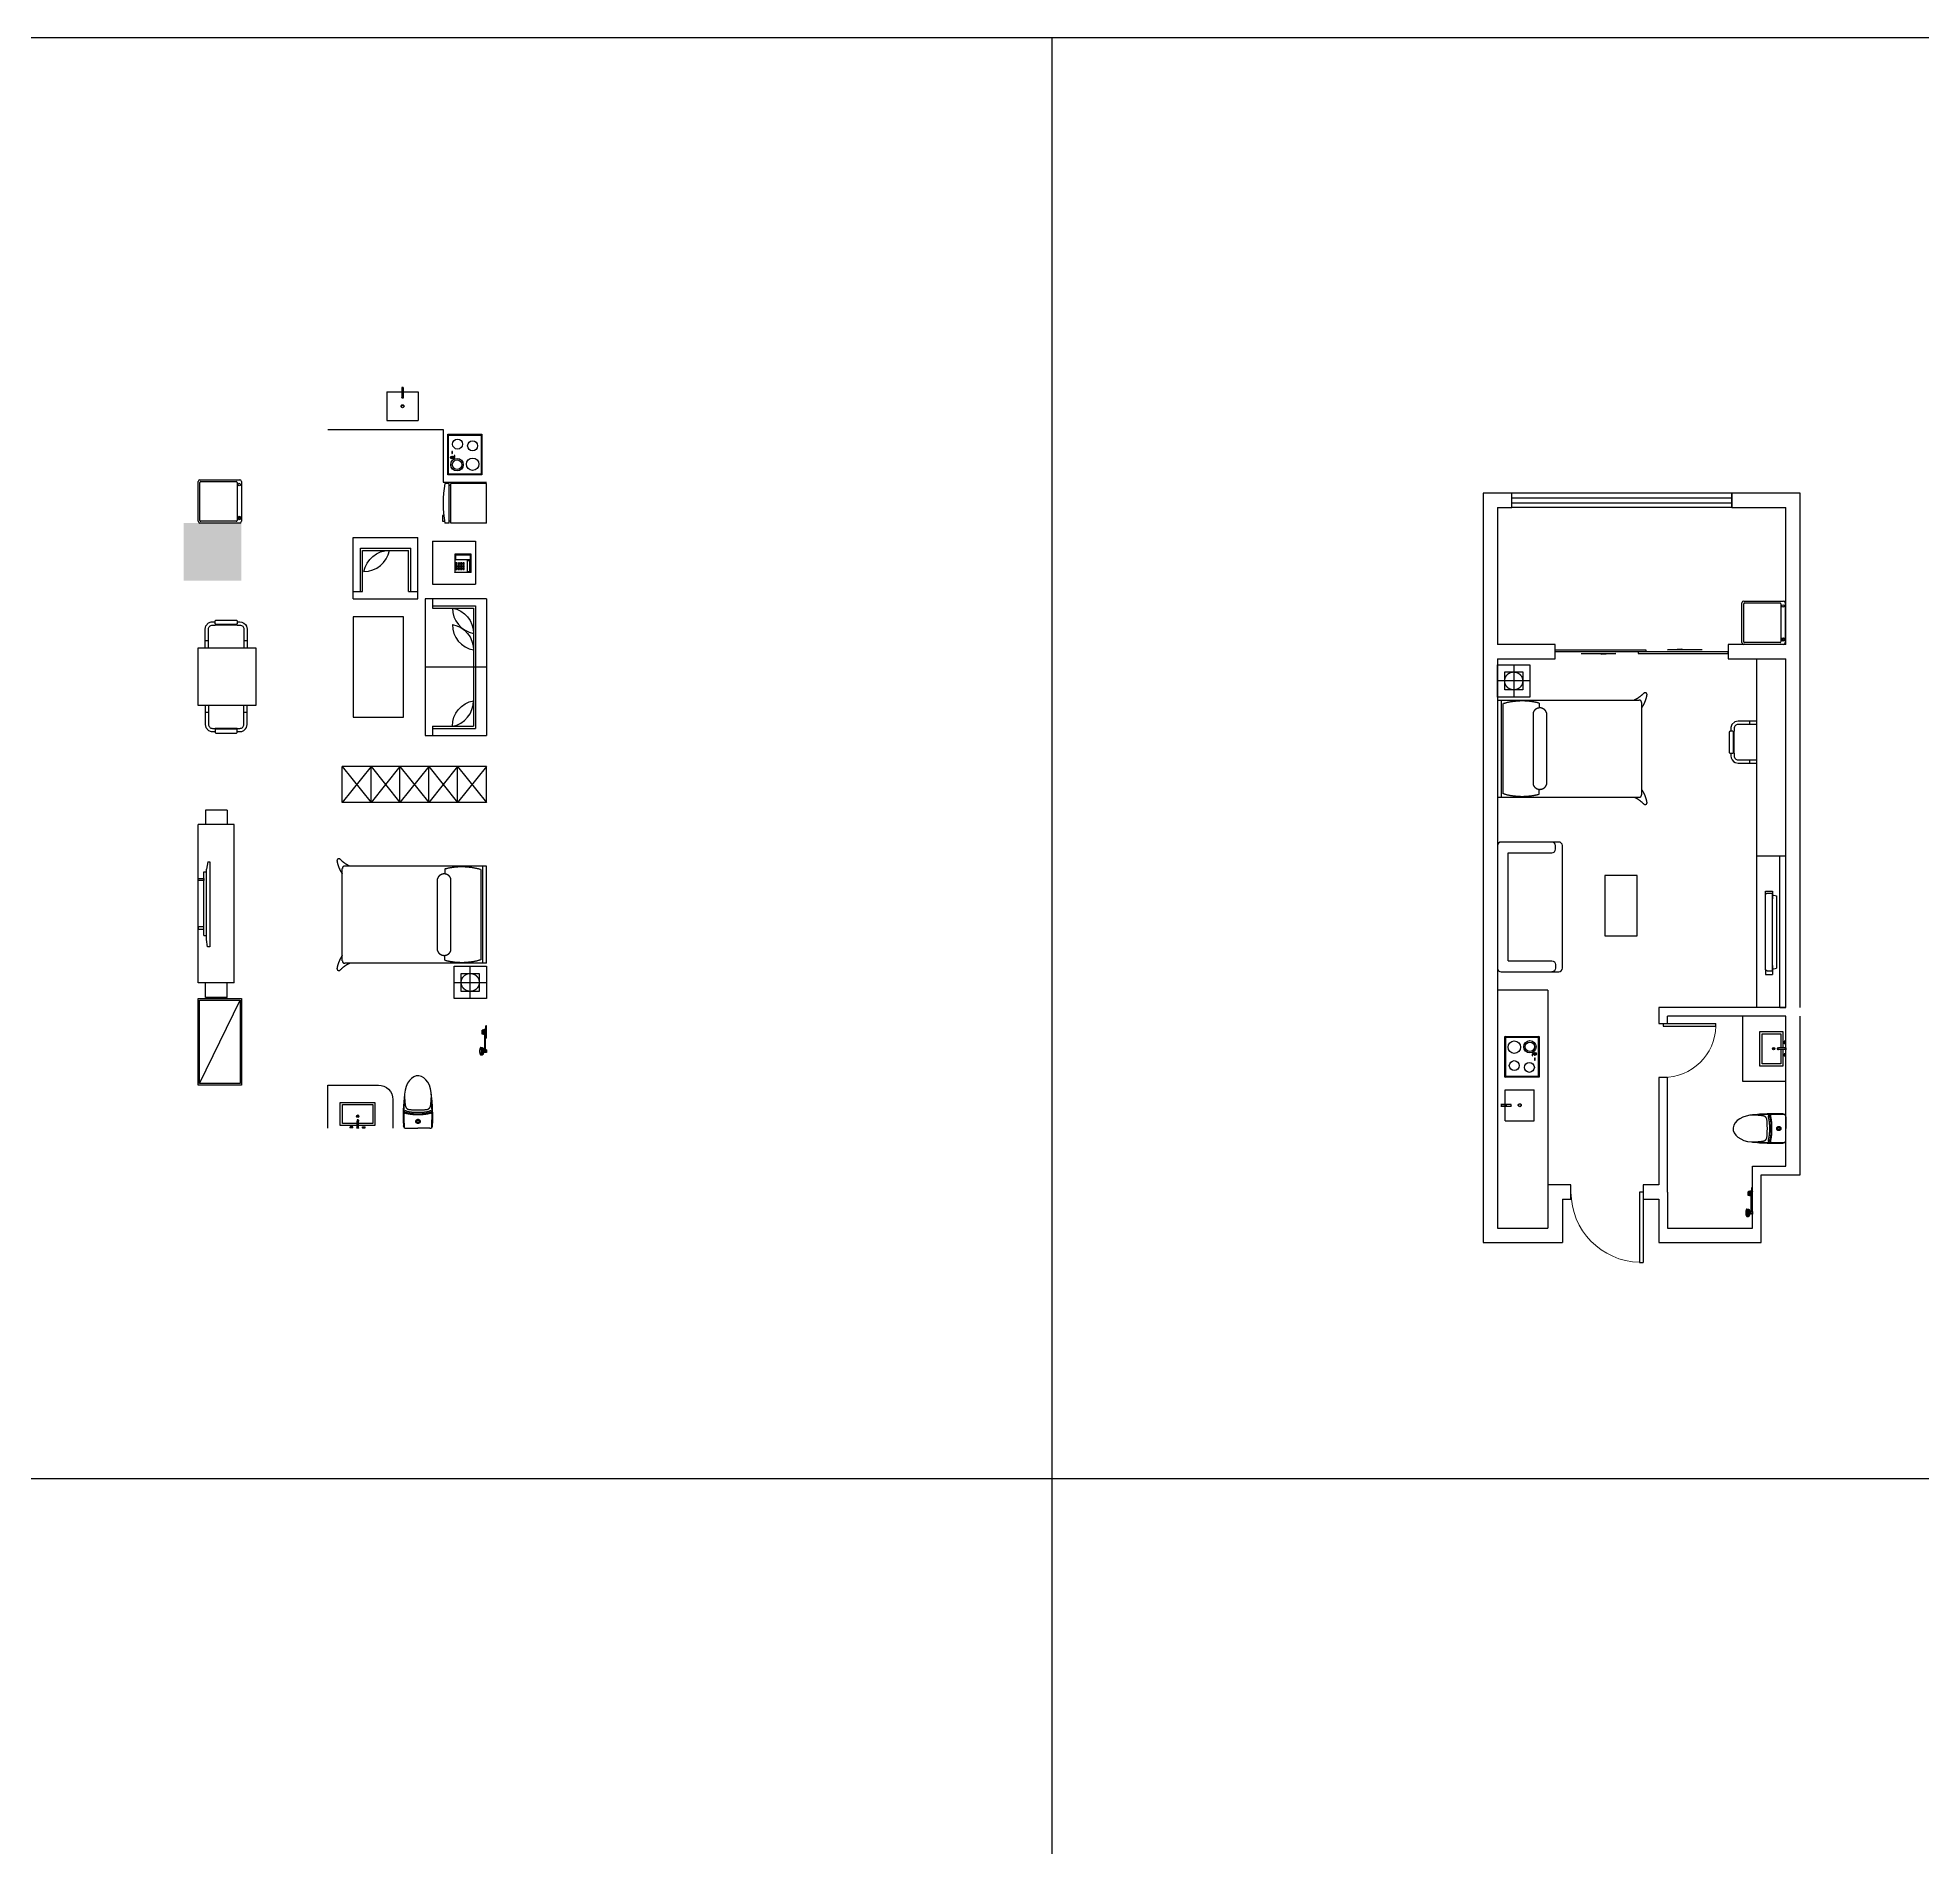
# Model space of a CAD drawing. Extents: x 64524 to 106254978, y -22354 to 20449254.
# Drawn here: x 106100903 to 106127057, y 19862100 to 19887214 of the extents above; entities that cross this region are included whole.
import ezdxf

# ---------------------------------------------------------------- set-up
doc = ezdxf.new("R2010")
doc.units = 0
doc.header["$LTSCALE"] = 1000
doc.header["$MEASUREMENT"] = 0
doc.linetypes.add('DASH', pattern=[0.35, 0.25, -0.1])
doc.layers.get('0').update_dxf_attribs({"color": 255, "linetype": 'CONTINUOUS'})
for name, color, linetype in [('B不可动建筑图层', 6, 'CONTINUOUS'), ('DOOR_FIRE_TEXT', 7, 'CONTINUOUS'), ('J家具', 4, 'CONTINUOUS'), ('K可动模块', 4, 'CONTINUOUS'), ('WALL', 4, 'CONTINUOUS'), ('家具', 134, 'DASH')]:
    doc.layers.add(name, color=color, linetype=linetype)
doc.styles.add('ROMANS', font='romans.shx', dxfattribs={"width": 0.5})

# ---------------------------------------------------------------- blocks, each defined once
blk = doc.blocks.new('$plan$00000401')
for p, q in [((-276, 0), (276, 0)), ((-300, -576), (-300, -24)), ((-276, -528), (-276, -36)), ((-264, -24), (264, -24)), ((276, -36), (276, -528)), ((300, -24), (300, -576)), ((276, -600), (-276, -600)), ((264, -540), (-264, -540))]:
    blk.add_line(p, q)
at = {"lineweight": 13}
blk.add_line((-218, -582), (-242, -558), dxfattribs=at)
for centre, radius in [((-230, -570), 23.2), ((234, -568), 17.2)]:
    blk.add_circle(centre, radius)
blk.add_circle((-230, -570), 17.2, dxfattribs=at)
for centre, radius, start, end in [((-276, -24), 24, 90, 180), ((276, -24), 24, 0, 90), ((-264, -36), 12, 90, 180), ((264, -36), 12, 0, 90), ((-276, -576), 24, 180, 270), ((-264, -528), 12, 180, 270), ((264, -528), 12, 270, 0), ((276, -576), 24, 270, 0)]:
    blk.add_arc(centre, radius, start, end)
blk = doc.blocks.new('xiyiji2')
blk.add_blockref('$plan$00000401', (300, 0))
blk = doc.blocks.new('bingxiang1')
for p, q in [((550, 0), (0, 0)), ((0, 0), (0, -495)), ((550, 0), (550, -495)), ((550, -495), (0, -495)), ((550, -516), (0, -516)), ((0, -516), (0, -577)), ((27, -495), (27, -516)), ((523, -495), (523, -516)), ((550, -516), (550, -577)), ((446, -591), (446, -612)), ((446, -612), (523, -612)), ((523, -612), (523, -581))]:
    blk.add_line(p, q)
blk.add_arc((275, 1056), 1656, 260.4416, 279.5584)
blk = doc.blocks.new('$TCHSYS$WIN2D')
for p, q in [((-0.5, 0.5), (0.5, 0.5)), ((-0.5, 0.5), (-0.5, -0.5)), ((0.5, 0.5), (0.5, -0.5)), ((0.5, 0.1667), (-0.5, 0.1667)), ((0.5, -0.1667), (-0.5, -0.1667)), ((-0.5, -0.5), (0.5, -0.5))]:
    blk.add_line(p, q)
blk = doc.blocks.new('$DorLib2D$00000001')
for p, q in [((0.45, 0.975), (0.5, 0.975)), ((0.45, 0), (0.45, 0.975)), ((0.5, 0), (0.5, 0.975)), ((0.5, 0), (0.45, 0))]:
    blk.add_line(p, q)
at = {"lineweight": 13}
blk.add_arc((0.475, 0), 0.975, 91.4693, 180, dxfattribs=at)
blk = doc.blocks.new('$DorLib2D$00000131')
at = {"color": 0, "linetype": 'Continuous'}
for p, q in [((-0.5, 0.125), (-0.5, 0)), ((0.019, 0.125), (-0.5, 0.125)), ((0.019, 0), (0.019, 0.125)), ((0.15, 0.125), (0.232, 0.197)), ((0.35, 0.125), (0.15, 0.125)), ((0.232, 0.197), (0.232, 0.125)), ((-0.5, 0), (0.019, 0)), ((-0.024, 0), (0.5, 0)), ((-0.024, -0.125), (-0.024, 0)), ((0.5, 0), (0.5, -0.125)), ((-0.35, -0.125), (-0.15, -0.125)), ((-0.232, -0.197), (-0.232, -0.125)), ((-0.15, -0.125), (-0.232, -0.197)), ((0.5, -0.125), (-0.024, -0.125))]:
    blk.add_line(p, q, dxfattribs=at)

msp = doc.modelspace()

# ---------------------------------------------------------------- linework, layer by layer
at = {"linetype": 'Continuous'}
for p, q in [((106254978, 19887214), (106054978, 19887214)), ((106114978, 19887214), (106114978, 19827214)), ((106254978, 19867214), (106054978, 19867214))]:
    msp.add_line(p, q, dxfattribs=at)
for q in [(106121162, 19873993), (106121862, 19871293)]:
    msp.add_line((106121862, 19873993), q)
at = {"layer": 'B不可动建筑图层', "color": 6}
for p, q in [((106120962, 19880893), (106120962, 19878693)), ((106121362, 19880893), (106120962, 19880893)), ((106125362, 19880893), (106124412, 19880893)), ((106125362, 19878593), (106125362, 19880893)), ((106121162, 19880693), (106121162, 19878793)), ((106121162, 19880693), (106121362, 19880693)), ((106124412, 19880693), (106125162, 19880693)), ((106125162, 19878793), (106125162, 19880693)), ((106121962, 19878793), (106121162, 19878793)), ((106121962, 19878593), (106121962, 19878793)), ((106125162, 19878793), (106124362, 19878793)), ((106124362, 19878793), (106124362, 19878593)), ((106120962, 19878693), (106120962, 19870493)), ((106121162, 19878593), (106121162, 19870693)), ((106121162, 19878593), (106121962, 19878593)), ((106124362, 19878593), (106125162, 19878593)), ((106125162, 19873753), (106125162, 19878593)), ((106125362, 19873753), (106125362, 19878593)), ((106125162, 19873753), (106123402, 19873753)), ((106123402, 19873753), (106123402, 19873533)), ((106123402, 19873533), (106123522, 19873533)), ((106125162, 19873633), (106123522, 19873633)), ((106123522, 19873533), (106123522, 19873633)), ((106125162, 19871553), (106125162, 19873633)), ((106125362, 19871433), (106125362, 19873633)), ((106123522, 19872783), (106123402, 19872783)), ((106123402, 19872783), (106123402, 19871293)), ((106123522, 19871193), (106123522, 19872783)), ((106124702, 19871553), (106125162, 19871553)), ((106124702, 19870693), (106124702, 19871553)), ((106124822, 19871433), (106125362, 19871433)), ((106124822, 19870493), (106124822, 19871433)), ((106122182, 19871293), (106121862, 19871293)), ((106121862, 19871293), (106121862, 19870693)), ((106122182, 19871093), (106122182, 19871293)), ((106123402, 19871293), (106123182, 19871293)), ((106123182, 19871293), (106123182, 19871093)), ((106123522, 19871193), (106123522, 19870693)), ((106122062, 19871093), (106122182, 19871093)), ((106122062, 19871093), (106122062, 19870493)), ((106123182, 19871093), (106123402, 19871093)), ((106123402, 19871093), (106123402, 19870493)), ((106121162, 19870693), (106121862, 19870693)), ((106123522, 19870693), (106124702, 19870693)), ((106120962, 19870493), (106122062, 19870493)), ((106123402, 19870493), (106124822, 19870493))]:
    msp.add_line(p, q, dxfattribs=at)
msp.add_solid([(106102931, 19879678), (106103731, 19879678), (106102931, 19880478), (106103731, 19880478)], dxfattribs=at)
at = {"layer": 'DOOR_FIRE_TEXT', "color": 4, "linetype": 'ByBlock', "extrusion": (7.05687e-19, -1.36181e-08, 1)}
for p, q in [((106103229, 19879007, 0), (106103238, 19879053, 0)), ((106103238, 19879053, 0), (106103275, 19879094, 0)), ((106103275, 19879094, 0), (106103313, 19879108, 0)), ((106103313, 19879108, 0), (106103367, 19879108, 0)), ((106103367, 19879119, 0), (106103370, 19879126, 0)), ((106103367, 19879108, 0), (106103367, 19879119, 0)), ((106103370, 19879126, 0), (106103377, 19879129, 0)), ((106103377, 19879129, 0), (106103660, 19879129, 0)), ((106103660, 19879129, 0), (106103667, 19879126, 0)), ((106103667, 19879126, 0), (106103670, 19879119, 0)), ((106103670, 19879119, 0), (106103670, 19879107, 0)), ((106103670, 19879107, 0), (106103709, 19879107, 0)), ((106103709, 19879107, 0), (106103735, 19879104, 0)), ((106103735, 19879104, 0), (106103765, 19879090, 0)), ((106103765, 19879090, 0), (106103785, 19879072, 0)), ((106103785, 19879072, 0), (106103799, 19879049, 0)), ((106103799, 19879049, 0), (106103809, 19879007, 0)), ((106103229, 19878745), (106103229, 19879007, 0)), ((106103809, 19879007, 0), (106103809, 19878745))]:
    msp.add_line(p, q, dxfattribs=at)
at = {"layer": 'DOOR_FIRE_TEXT', "color": 4, "linetype": 'ByBlock', "extrusion": (7.05687e-19, 1.36181e-08, 1)}
for p, q in [((106103229, 19877946), (106103229, 19877684, 0)), ((106103809, 19877684, 0), (106103809, 19877946)), ((106103229, 19877684, 0), (106103238, 19877639, 0)), ((106103238, 19877639, 0), (106103275, 19877598, 0)), ((106103275, 19877598, 0), (106103313, 19877584, 0)), ((106103313, 19877584, 0), (106103367, 19877584, 0)), ((106103367, 19877584, 0), (106103367, 19877573, 0)), ((106103367, 19877573, 0), (106103370, 19877565, 0)), ((106103370, 19877565, 0), (106103377, 19877563, 0)), ((106103377, 19877563, 0), (106103660, 19877563, 0)), ((106103660, 19877563, 0), (106103667, 19877565, 0)), ((106103667, 19877565, 0), (106103670, 19877573, 0)), ((106103670, 19877573, 0), (106103670, 19877584, 0)), ((106103670, 19877584, 0), (106103709, 19877584, 0)), ((106103709, 19877584, 0), (106103735, 19877587, 0)), ((106103735, 19877587, 0), (106103765, 19877601, 0)), ((106103765, 19877601, 0), (106103785, 19877620, 0)), ((106103785, 19877620, 0), (106103799, 19877642, 0)), ((106103799, 19877642, 0), (106103809, 19877684, 0))]:
    msp.add_line(p, q, dxfattribs=at)
at = {"layer": 'DOOR_FIRE_TEXT', "color": 4, "linetype": 'ByBlock', "extrusion": (1.36181e-08, -7.05689e-19, 1)}
for p, q in [((106124455, 19877717, 0), (106124414, 19877680, 0)), ((106124501, 19877727, 0), (106124455, 19877717, 0)), ((106124762, 19877727), (106124501, 19877727, 0)), ((106124382, 19877585, 0), (106124379, 19877578, 0)), ((106124379, 19877578, 0), (106124379, 19877295, 0)), ((106124389, 19877588, 0), (106124382, 19877585, 0)), ((106124400, 19877588, 0), (106124389, 19877588, 0)), ((106124414, 19877680, 0), (106124400, 19877642, 0)), ((106124400, 19877642, 0), (106124400, 19877588, 0)), ((106124379, 19877295, 0), (106124382, 19877288, 0)), ((106124382, 19877288, 0), (106124389, 19877285, 0)), ((106124389, 19877285, 0), (106124401, 19877285, 0)), ((106124401, 19877285, 0), (106124401, 19877247, 0)), ((106124401, 19877247, 0), (106124404, 19877221, 0)), ((106124404, 19877221, 0), (106124417, 19877190, 0)), ((106124417, 19877190, 0), (106124436, 19877170, 0)), ((106124436, 19877170, 0), (106124459, 19877156, 0)), ((106124459, 19877156, 0), (106124501, 19877147, 0)), ((106124501, 19877147, 0), (106124762, 19877147))]:
    msp.add_line(p, q, dxfattribs=at)
at = {"layer": 'J家具'}
for p, q in [((106106595, 19881710, -1), (106106606, 19881699, 3)), ((106107068, 19881710), (106107057, 19881699, 3)), ((106106658, 19881459, 1), (106106650, 19881459, 1)), ((106106658, 19881388, 1), (106106650, 19881388, 1)), ((106106693, 19881402, 1), (106106685, 19881402, 1)), ((106106595, 19881145, -1), (106106606, 19881156, 3)), ((106107057, 19881156, 3), (106107068, 19881145)), ((106106531, 19881045), (106107131, 19881045)), ((106105281, 19880278), (106106181, 19880278)), ((106105281, 19879428), (106105281, 19880278)), ((106105381, 19880128), (106106081, 19880128)), ((106105381, 19879528), (106105381, 19880128)), ((106105411, 19880098), (106106051, 19880098)), ((106105411, 19879528), (106105411, 19880098)), ((106106051, 19879528), (106106051, 19880098)), ((106106081, 19879528), (106106081, 19880128)), ((106106181, 19879428), (106106181, 19880278)), ((106106181, 19879428), (106106181, 19880278)), ((106106381, 19880228), (106106981, 19880228)), ((106106381, 19880228), (106106381, 19879628)), ((106106981, 19880228), (106106981, 19879628)), ((106106694, 19880047), (106106691, 19880044)), ((106106691, 19880044), (106106691, 19879795)), ((106106914, 19880047), (106106694, 19880047)), ((106106703, 19880034), (106106703, 19879973)), ((106106909, 19880034), (106106703, 19880034)), ((106106703, 19879973), (106106909, 19879973)), ((106106707, 19879924), (106106707, 19879901)), ((106106724, 19879924), (106106707, 19879924)), ((106106707, 19879901), (106106724, 19879901)), ((106106724, 19879889), (106106707, 19879889)), ((106106707, 19879889), (106106707, 19879866)), ((106106707, 19879866), (106106724, 19879866)), ((106106707, 19879855), (106106707, 19879832)), ((106106724, 19879855), (106106707, 19879855)), ((106106707, 19879832), (106106724, 19879832)), ((106106724, 19879901), (106106724, 19879924)), ((106106724, 19879866), (106106724, 19879889)), ((106106724, 19879832), (106106724, 19879855)), ((106106738, 19879889), (106106738, 19879866)), ((106106755, 19879889), (106106738, 19879889)), ((106106738, 19879866), (106106755, 19879866)), ((106106738, 19879855), (106106738, 19879832)), ((106106755, 19879855), (106106738, 19879855)), ((106106738, 19879832), (106106755, 19879832)), ((106106741, 19879924), (106106741, 19879901)), ((106106758, 19879924), (106106741, 19879924)), ((106106741, 19879901), (106106758, 19879901)), ((106106755, 19879866), (106106755, 19879889)), ((106106755, 19879832), (106106755, 19879855)), ((106106758, 19879901), (106106758, 19879924)), ((106106773, 19879924), (106106773, 19879901)), ((106106790, 19879924), (106106773, 19879924)), ((106106773, 19879901), (106106790, 19879901)), ((106106773, 19879889), (106106773, 19879866)), ((106106790, 19879889), (106106773, 19879889)), ((106106773, 19879866), (106106790, 19879866)), ((106106773, 19879855), (106106773, 19879832)), ((106106790, 19879855), (106106773, 19879855)), ((106106773, 19879832), (106106790, 19879832)), ((106106790, 19879901), (106106790, 19879924)), ((106106790, 19879866), (106106790, 19879889)), ((106106790, 19879832), (106106790, 19879855)), ((106106804, 19879924), (106106804, 19879901)), ((106106821, 19879924), (106106804, 19879924)), ((106106804, 19879901), (106106821, 19879901)), ((106106821, 19879889), (106106804, 19879889)), ((106106804, 19879889), (106106804, 19879866)), ((106106804, 19879866), (106106821, 19879866)), ((106106804, 19879855), (106106804, 19879832)), ((106106821, 19879855), (106106804, 19879855)), ((106106804, 19879832), (106106821, 19879832)), ((106106821, 19879901), (106106821, 19879924)), ((106106821, 19879866), (106106821, 19879889)), ((106106821, 19879832), (106106821, 19879855)), ((106106866, 19879801), (106106866, 19879959)), ((106106866, 19879959), (106106897, 19879959)), ((106106897, 19879801), (106106866, 19879801)), ((106106897, 19879959), (106106897, 19879801)), ((106106909, 19879973), (106106909, 19880034)), ((106106917, 19880044), (106106914, 19880047)), ((106106917, 19879795), (106106917, 19880044)), ((106106381, 19879628), (106106981, 19879628)), ((106106694, 19879792), (106106691, 19879795)), ((106106914, 19879792), (106106694, 19879792)), ((106106917, 19879795), (106106914, 19879792)), ((106105281, 19879528), (106105411, 19879528)), ((106105281, 19879428), (106106181, 19879428)), ((106106051, 19879528), (106106181, 19879528)), ((106107131, 19879428), (106106281, 19879428)), ((106106281, 19879428), (106106281, 19877528)), ((106106381, 19879428), (106106381, 19879298)), ((106106381, 19879328), (106106981, 19879328)), ((106106381, 19879298), (106106951, 19879298)), ((106106951, 19879298), (106106951, 19877658)), ((106106981, 19879328), (106106981, 19877628)), ((106107131, 19879428), (106107131, 19877528)), ((106105281, 19879175), (106105281, 19877782)), ((106105978, 19879175), (106105281, 19879175)), ((106105978, 19877782), (106105978, 19879175)), ((106107131, 19878478), (106106281, 19878478)), ((106105281, 19877782), (106105978, 19877782)), ((106106281, 19877528), (106107131, 19877528)), ((106106381, 19877658), (106106951, 19877658)), ((106106381, 19877658), (106106381, 19877528)), ((106106381, 19877628), (106106981, 19877628)), ((106105131, 19876600), (106105131, 19877100)), ((106107131, 19877100), (106105131, 19877100)), ((106105531, 19876600), (106105531, 19877100)), ((106105931, 19876600), (106105931, 19877100)), ((106106331, 19876600), (106106331, 19877100)), ((106106731, 19876600), (106106731, 19877100)), ((106107131, 19876600), (106107131, 19877100)), ((106103231, 19876495), (106103231, 19876295)), ((106103531, 19876495), (106103231, 19876495)), ((106103531, 19876495), (106103531, 19876295)), ((106107131, 19876600), (106105131, 19876600)), ((106103131, 19874095), (106103131, 19876295)), ((106103631, 19876295), (106103131, 19876295)), ((106103631, 19874095), (106103631, 19876295)), ((106103209, 19874752), (106103209, 19875639)), ((106103209, 19875639), (106103244, 19875639)), ((106103263, 19875775), (106103244, 19875673)), ((106103244, 19874698), (106103244, 19875673)), ((106103263, 19875775), (106103294, 19875775)), ((106103294, 19875775), (106103294, 19874595)), ((106103209, 19874752), (106103244, 19874752)), ((106103262, 19874596), (106103244, 19874698)), ((106103294, 19874595), (106103262, 19874596)), ((106103631, 19874095), (106103131, 19874095)), ((106103231, 19873895), (106103231, 19874095)), ((106103531, 19874095), (106103231, 19874095)), ((106103531, 19873895), (106103531, 19874095)), ((106103151, 19872698), (106103711, 19873858)), ((106103531, 19873895), (106103231, 19873895)), ((106121862, 19873993), (106121162, 19873993)), ((106121862, 19873993), (106121862, 19871293)), ((106121277, 19873342, 3), (106121266, 19873353)), ((106121739, 19873353, -1), (106121728, 19873342, 3)), ((106121641, 19873096, 1), (106121650, 19873096, 1)), ((106121676, 19873110, 1), (106121684, 19873110, 1)), ((106121676, 19873039, 1), (106121684, 19873039, 1)), ((106121266, 19872788), (106121277, 19872799, 3)), ((106121739, 19872788, -1), (106121728, 19872799, 3)), ((106125162, 19872239, 0), (106125162, 19872075, 0)), ((106106017, 19872078), (106106181, 19872078)), ((106106344, 19872078), (106106181, 19872078)), ((106125162, 19871912, 0), (106125162, 19872075, 0))]:
    msp.add_line(p, q, dxfattribs=at)
at = {"layer": 'J家具', "linetype": 'DASH', "ltscale": 150}
for p, q in [((106121162, 19878062), (106121162, 19878512)), ((106121162, 19878512), (106121612, 19878512)), ((106121612, 19878512), (106121612, 19878062)), ((106124762, 19875853), (106124762, 19878593)), ((106121612, 19878062), (106121162, 19878062)), ((106121162, 19878022), (106121846, 19878022)), ((106121162, 19878022), (106121162, 19876672)), ((106121212, 19878022), (106121212, 19876672)), ((106121846, 19878022), (106123059, 19878022)), ((106123059, 19878022), (106123127, 19878022)), ((106123162, 19877987), (106123162, 19877912)), ((106123162, 19877912), (106123162, 19876783)), ((106121162, 19876672), (106122067, 19876672)), ((106122062, 19876672), (106123059, 19876672)), ((106123059, 19876672), (106123127, 19876672)), ((106123162, 19876783), (106123162, 19876707)), ((106105131, 19875608), (106105131, 19875683)), ((106105234, 19875718), (106105166, 19875718)), ((106106231, 19875718), (106105234, 19875718)), ((106107131, 19875718), (106106226, 19875718)), ((106107081, 19874368), (106107081, 19875718)), ((106107131, 19874368), (106107131, 19875718)), ((106124762, 19873753), (106124762, 19875853)), ((106125162, 19875853), (106124762, 19875853)), ((106125079, 19873753), (106125079, 19875853)), ((106125162, 19873753), (106125162, 19875853)), ((106105131, 19874479), (106105131, 19875608)), ((106124881, 19875279), (106124881, 19875371)), ((106124881, 19875371), (106124978, 19875371)), ((106124978, 19875371), (106124978, 19875265)), ((106124881, 19874286), (106124881, 19875317)), ((106124911, 19875343), (106124975, 19875343)), ((106124975, 19875343), (106124975, 19874261)), ((106124975, 19875319), (106125036, 19875303)), ((106125036, 19875303), (106125036, 19874300)), ((106105131, 19874403), (106105131, 19874479)), ((106105234, 19874368), (106105166, 19874368)), ((106106448, 19874368), (106105234, 19874368)), ((106107131, 19874368), (106106448, 19874368)), ((106106681, 19874328), (106107131, 19874328)), ((106106681, 19873878), (106106681, 19874328)), ((106107131, 19874328), (106107131, 19873878)), ((106124978, 19874339), (106124978, 19874212)), ((106124881, 19874286), (106124881, 19874212)), ((106124881, 19874212), (106124978, 19874212)), ((106124975, 19874261), (106124911, 19874261)), ((106124975, 19874285), (106125036, 19874300)), ((106107131, 19873878), (106106681, 19873878))]:
    msp.add_line(p, q, dxfattribs=at)
at = {"layer": 'J家具', "color": 251, "linetype": 'DASH', "ltscale": 150}
for p, q in [((106121387, 19878512), (106121387, 19878062)), ((106121612, 19878287), (106121162, 19878287)), ((106121262, 19878162), (106121262, 19878412)), ((106121262, 19878412), (106121512, 19878412)), ((106121512, 19878412), (106121512, 19878162)), ((106121243, 19876722), (106121243, 19877972)), ((106121512, 19878162), (106121262, 19878162)), ((106121741, 19877979), (106121741, 19877912)), ((106121656, 19877844), (106121656, 19876850)), ((106121844, 19877844), (106121844, 19876850)), ((106121844, 19876941), (106121844, 19876850)), ((106121741, 19876715), (106121741, 19876783)), ((106106552, 19875675), (106106552, 19875608)), ((106107051, 19875668), (106107051, 19874418)), ((106106450, 19875449), (106106450, 19875540)), ((106106450, 19874547), (106106450, 19875540)), ((106106638, 19874547), (106106638, 19875540)), ((106106552, 19874411), (106106552, 19874479)), ((106106906, 19873878), (106106906, 19874328)), ((106106681, 19874103), (106107131, 19874103)), ((106106781, 19874228), (106107031, 19874228)), ((106106781, 19873978), (106106781, 19874228)), ((106107031, 19874228), (106107031, 19873978)), ((106107031, 19873978), (106106781, 19873978))]:
    msp.add_line(p, q, dxfattribs=at)
at = {"layer": 'J家具', "color": 251, "ltscale": 150}
for p, q in [((106105531, 19877100), (106105131, 19876600)), ((106105131, 19877100, 0), (106105531, 19876600)), ((106105931, 19877100), (106105531, 19876600)), ((106105531, 19877100), (106105931, 19876600)), ((106106331, 19877100), (106105931, 19876600)), ((106105931, 19877100), (106106331, 19876600)), ((106106731, 19877100), (106106331, 19876600, 0)), ((106106331, 19877100), (106106731, 19876600)), ((106107131, 19877100), (106106731, 19876600, 0)), ((106106731, 19877100, 0), (106107131, 19876600))]:
    msp.add_line(p, q, dxfattribs=at)
at = {"layer": 'J家具', "extrusion": (-1.12917e-07, 2.4151e-06, 1)}
msp.add_line((106121312, 19874401, 0), (106121312, 19875901, 0), dxfattribs=at)
at = {"layer": 'J家具', "linetype": 'DASH', "ltscale": 150, "extrusion": (7.05687e-19, 1.36181e-08, 1)}
for p, q in [((106107072, 19873440, 0), (106107073, 19873441, 0)), ((106107072, 19873387, 0), (106107072, 19873440, 0)), ((106107073, 19873386, 0), (106107072, 19873387, 0)), ((106107107, 19873441, 0), (106107073, 19873441, 0)), ((106107107, 19873386, 0), (106107073, 19873386, 0)), ((106107078, 19873428, 0), (106107079, 19873429, 0)), ((106107078, 19873399, 0), (106107078, 19873428, 0)), ((106107079, 19873398, 0), (106107078, 19873399, 0)), ((106107107, 19873429, 0), (106107079, 19873429, 0)), ((106107107, 19873398, 0), (106107079, 19873398, 0)), ((106107090, 19873443, 0), (106107092, 19873445, 0)), ((106107090, 19873383, 0), (106107090, 19873443, 0)), ((106107092, 19873381, 0), (106107090, 19873383, 0)), ((106107129, 19873445, 0), (106107092, 19873445, 0)), ((106107129, 19873381, 0), (106107092, 19873381, 0)), ((106107108, 19873440, 0), (106107107, 19873441, 0)), ((106107107, 19873429, 0), (106107108, 19873428, 0)), ((106107108, 19873399, 0), (106107107, 19873398, 0)), ((106107108, 19873387, 0), (106107107, 19873386, 0)), ((106107108, 19873387, 0), (106107108, 19873440, 0)), ((106107108, 19873439, 0), (106107119, 19873439, 0)), ((106107108, 19873399, 0), (106107108, 19873428, 0)), ((106107108, 19873426, 0), (106107110, 19873426, 0)), ((106107108, 19873401, 0), (106107110, 19873401, 0)), ((106107108, 19873388, 0), (106107120, 19873388, 0)), ((106107110, 19873400, 0), (106107110, 19873427, 0)), ((106107110, 19873427, 0), (106107119, 19873427, 0)), ((106107110, 19873400, 0), (106107119, 19873400, 0)), ((106107131, 19873498, 0), (106107121, 19873498, 0)), ((106107121, 19873328, 0), (106107121, 19873498, 0)), ((106107131, 19873328, 0), (106107121, 19873328, 0)), ((106107129, 19873445, 0), (106107131, 19873443, 0)), ((106107131, 19873383, 0), (106107129, 19873381, 0)), ((106107131, 19873328, 0), (106107131, 19873498, 0)), ((106107131, 19873383, 0), (106107131, 19873443, 0)), ((106124643, 19871198, 0), (106124644, 19871199, 0)), ((106124643, 19871145, 0), (106124643, 19871198, 0)), ((106124678, 19871199, 0), (106124644, 19871199, 0)), ((106124649, 19871186, 0), (106124650, 19871187, 0)), ((106124649, 19871157, 0), (106124649, 19871186, 0)), ((106124678, 19871187, 0), (106124650, 19871187, 0)), ((106124661, 19871202, 0), (106124663, 19871204, 0)), ((106124661, 19871142, 0), (106124661, 19871202, 0)), ((106124700, 19871204, 0), (106124663, 19871204, 0)), ((106124679, 19871198, 0), (106124678, 19871199, 0)), ((106124678, 19871187, 0), (106124679, 19871186, 0)), ((106124679, 19871145, 0), (106124679, 19871198, 0)), ((106124679, 19871197, 0), (106124690, 19871197, 0)), ((106124679, 19871157, 0), (106124679, 19871186, 0)), ((106124679, 19871184, 0), (106124681, 19871184, 0)), ((106124681, 19871158, 0), (106124681, 19871185, 0)), ((106124681, 19871185, 0), (106124690, 19871185, 0)), ((106124702, 19871257, 0), (106124692, 19871257, 0)), ((106124692, 19871087, 0), (106124692, 19871257, 0)), ((106124700, 19871204, 0), (106124702, 19871202, 0)), ((106124702, 19871087, 0), (106124702, 19871257, 0)), ((106124702, 19871142, 0), (106124702, 19871202, 0)), ((106124644, 19871144, 0), (106124643, 19871145, 0)), ((106124678, 19871144, 0), (106124644, 19871144, 0)), ((106124650, 19871156, 0), (106124649, 19871157, 0)), ((106124678, 19871156, 0), (106124650, 19871156, 0)), ((106124663, 19871140, 0), (106124661, 19871142, 0)), ((106124700, 19871140, 0), (106124663, 19871140, 0)), ((106124679, 19871157, 0), (106124678, 19871156, 0)), ((106124679, 19871145, 0), (106124678, 19871144, 0)), ((106124679, 19871159, 0), (106124681, 19871159, 0)), ((106124679, 19871146, 0), (106124690, 19871146, 0)), ((106124681, 19871158, 0), (106124690, 19871158, 0)), ((106124702, 19871087, 0), (106124692, 19871087, 0)), ((106124702, 19871142, 0), (106124700, 19871140, 0))]:
    msp.add_line(p, q, dxfattribs=at)
at = {"layer": 'J家具', "extrusion": (-7.05688e-19, -1.36181e-08, 1)}
for p, q in [((106125158, 19873286, 0), (106125142, 19873286, 0)), ((106125142, 19873251, 0), (106125142, 19873286, 0)), ((106125158, 19873251, 0), (106125158, 19873286, 0)), ((106125162, 19873282, 0), (106125158, 19873282, 0)), ((106125051, 19873192, 0), (106125061, 19873193, 0)), ((106125051, 19873174, 0), (106125061, 19873173, 0)), ((106125155, 19873193, 0), (106125063, 19873193, 0)), ((106125155, 19873173, 0), (106125063, 19873173, 0)), ((106125158, 19873251, 0), (106125142, 19873251, 0)), ((106125158, 19873114, 0), (106125142, 19873114, 0)), ((106125142, 19873114, 0), (106125142, 19873080, 0)), ((106125158, 19873080, 0), (106125142, 19873080, 0)), ((106125155, 19873197, 0), (106125155, 19873169, 0)), ((106125162, 19873197, 0), (106125155, 19873197, 0)), ((106125162, 19873169, 0), (106125155, 19873169, 0)), ((106125162, 19873255, 0), (106125158, 19873255, 0)), ((106125158, 19873114, 0), (106125158, 19873080, 0)), ((106125162, 19873111, 0), (106125158, 19873111, 0)), ((106125162, 19873083, 0), (106125158, 19873083, 0)), ((106125159, 19873197, 0), (106125159, 19873169, 0)), ((106125162, 19873197, 0), (106125162, 19873169, 0))]:
    msp.add_line(p, q, dxfattribs=at)
at = {"layer": 'J家具', "extrusion": (-1.36181e-08, 7.05688e-19, 1)}
for p, q in [((106105242, 19872083, 0), (106105242, 19872099, 0)), ((106105276, 19872099, 0), (106105242, 19872099, 0)), ((106105276, 19872083, 0), (106105242, 19872083, 0)), ((106105245, 19872078, 0), (106105245, 19872083, 0)), ((106105273, 19872078, 0), (106105273, 19872083, 0)), ((106105276, 19872083, 0), (106105276, 19872099, 0)), ((106105359, 19872085, 0), (106105331, 19872085, 0)), ((106105331, 19872078, 0), (106105331, 19872085, 0)), ((106105359, 19872082, 0), (106105331, 19872082, 0)), ((106105359, 19872078, 0), (106105331, 19872078, 0)), ((106105336, 19872189, 0), (106105335, 19872179, 0)), ((106105335, 19872085, 0), (106105335, 19872178, 0)), ((106105354, 19872189, 0), (106105355, 19872179, 0)), ((106105355, 19872085, 0), (106105355, 19872178, 0)), ((106105359, 19872078, 0), (106105359, 19872085, 0)), ((106105413, 19872083, 0), (106105413, 19872099, 0)), ((106105413, 19872099, 0), (106105448, 19872099, 0)), ((106105413, 19872083, 0), (106105448, 19872083, 0)), ((106105417, 19872078, 0), (106105417, 19872083, 0)), ((106105444, 19872078, 0), (106105444, 19872083, 0)), ((106105448, 19872083, 0), (106105448, 19872099, 0))]:
    msp.add_line(p, q, dxfattribs=at)
at = {"layer": 'J家具'}
for points in [[(106105750, 19882299), (106105750, 19881899), (106106182, 19881899)], [(106105750, 19882299), (106106182, 19882299), (106106182, 19881899)], [(106105955, 19882360), (106105955, 19882219)], [(106105956, 19882218), (106105955, 19882218), (106105955, 19882219)], [(106105956, 19882218), (106105978, 19882218), (106105978, 19882219)], [(106105978, 19882219), (106105978, 19882360)], [(106105978, 19882218), (106105978, 19882219)], [(106104931, 19881778), (106104931, 19881778), (106106531, 19881778), (106106531, 19881778), (106106531, 19881045)], [(106103931, 19877946), (106103131, 19877946), (106103131, 19878746), (106103931, 19878746), (106103931, 19877946)]]:
    msp.add_lwpolyline(points, dxfattribs=at)
for points in [[(106105975, 19882281), (106105975, 19882358), (106105959, 19882358), (106105959, 19882281)], [(106105946, 19882099), (106105948, 19882106), (106105952, 19882113), (106105957, 19882117), (106105962, 19882119), (106105966, 19882120), (106105971, 19882119), (106105975, 19882118), (106105979, 19882115), (106105983, 19882111), (106105986, 19882106), (106105987, 19882099), (106105986, 19882091), (106105981, 19882084), (106105975, 19882080), (106105967, 19882079), (106105959, 19882080), (106105952, 19882084), (106105948, 19882091)], [(106105950, 19882099), (106105952, 19882108), (106105958, 19882113), (106105967, 19882115), (106105975, 19882113), (106105981, 19882108), (106105984, 19882099), (106105981, 19882091), (106105975, 19882084), (106105967, 19882082), (106105958, 19882084), (106105952, 19882091)], [(106103209, 19875547), (106103209, 19875515), (106103131, 19875515), (106103131, 19875547)], [(106122652, 19874750), (106123101, 19874750), (106123101, 19875587), (106122652, 19875587)], [(106103209, 19874844), (106103209, 19874876), (106103131, 19874876), (106103131, 19874844)], [(106103131, 19872678), (106103131, 19873878), (106103731, 19873878), (106103731, 19872678)], [(106103151, 19872698), (106103151, 19873858), (106103711, 19873858), (106103711, 19872698)], [(106125162, 19872733), (106125162, 19873633), (106124562, 19873633), (106124562, 19872733)]]:
    msp.add_lwpolyline(points, close=True, dxfattribs=at)
at = {"layer": 'J家具', "elevation": 1}
for points in [[(106106658, 19881447), (106106658, 19881471, 0.414214), (106106655, 19881473), (106106653, 19881473, 0.414214), (106106650, 19881471), (106106650, 19881447, 0.414214), (106106653, 19881444), (106106655, 19881444, 0.414214)], [(106106658, 19881376), (106106658, 19881400, 0.414214), (106106655, 19881403), (106106653, 19881403, 0.414214), (106106650, 19881400), (106106650, 19881376, 0.414214), (106106653, 19881373), (106106655, 19881373, 0.414214)], [(106106693, 19881390), (106106693, 19881414, 0.414214), (106106690, 19881416), (106106688, 19881416, 0.414214), (106106685, 19881414), (106106685, 19881390, 0.414214), (106106688, 19881387), (106106690, 19881387, 0.414214)], [(106121641, 19873108), (106121641, 19873084, 0.414214), (106121644, 19873082), (106121647, 19873082, 0.414214), (106121650, 19873084), (106121650, 19873108, 0.414214), (106121647, 19873111), (106121644, 19873111, 0.414214)], [(106121676, 19873122), (106121676, 19873098, 0.414214), (106121679, 19873095), (106121682, 19873095, 0.414214), (106121684, 19873098), (106121684, 19873122, 0.414214), (106121682, 19873125), (106121679, 19873125, 0.414214)], [(106121676, 19873051), (106121676, 19873027, 0.414214), (106121679, 19873025), (106121682, 19873025, 0.414214), (106121684, 19873027), (106121684, 19873051, 0.414214), (106121682, 19873054), (106121679, 19873054, 0.414214)]]:
    msp.add_lwpolyline(points, format="xyb", close=True, dxfattribs=at)
at = {"layer": 'J家具'}
for points in [[(106105431, 19879806, 0.362827), (106105784, 19880098, -12.134897)], [(106105431, 19879806, -0.362827), (106105784, 19880098, 12.134897)], [(106106659, 19879298, -0.362827), (106106951, 19878945, 12.134897)], [(106106659, 19879298, 0.362827), (106106951, 19878945, -12.134897)], [(106106659, 19879071, -0.362827), (106106951, 19878717, 12.134897)], [(106106659, 19879071, 0.362827), (106106951, 19878717, -12.134897)], [(106106659, 19877658, 0.362827), (106106951, 19878012, -12.134897)], [(106106659, 19877658, -0.362827), (106106951, 19878012, 12.134897)], [(106104931, 19872078), (106104931, 19872678), (106105631, 19872678, -0.414214), (106105831, 19872478), (106105831, 19872078)]]:
    msp.add_lwpolyline(points, format="xyb", dxfattribs=at)
at = {"layer": 'J家具', "extrusion": (-1.12917e-07, 2.4151e-06, 1), "elevation": 36}
msp.add_lwpolyline([(106122012, 19874251, 0.414214), (106122062, 19874301), (106122062, 19876001, 0.414214), (106122012, 19876051), (106121212, 19876051, 0.414214), (106121162, 19876001), (106121162, 19874301, 0.414214), (106121212, 19874251)], format="xyb", close=True, dxfattribs=at)
msp.add_lwpolyline([(106121312, 19875901), (106121916, 19875901, 0.414214), (106121966, 19875951), (106121966, 19876001, 0.414214), (106121916, 19876051)], format="xyb", dxfattribs=at)
at = {"layer": 'J家具', "extrusion": (-1.12945e-07, -2.4151e-06, 1), "elevation": -60}
msp.add_lwpolyline([(106121312, 19874401), (106121916, 19874401, -0.414214), (106121966, 19874351), (106121966, 19874301, -0.414214), (106121916, 19874251)], format="xyb", dxfattribs=at)
at = {"layer": 'J家具', "linetype": 'DASH', "ltscale": 150, "extrusion": (7.05687e-19, 1.36181e-08, 1), "elevation": 0}
for points in [[(106107105, 19873381), (106107105, 19873162)], [(106107115, 19873381), (106107115, 19873162)], [(106107121, 19873328), (106107119, 19873392), (106107119, 19873447), (106107121, 19873498)], [(106107051, 19873198), (106107075, 19873198)], [(106107051, 19873098), (106107075, 19873098)], [(106107081, 19873158), (106107079, 19873160)], [(106107081, 19873138), (106107079, 19873136)], [(106107115, 19873162), (106107089, 19873162)], [(106107115, 19873134), (106107089, 19873134)], [(106107131, 19873166), (106107092, 19873165)], [(106107131, 19873129), (106107092, 19873131)], [(106107131, 19873166), (106107131, 19873129)], [(106124692, 19871087), (106124690, 19871150), (106124690, 19871205), (106124692, 19871257)], [(106124622, 19870956), (106124646, 19870956)], [(106124652, 19870916), (106124650, 19870918)], [(106124686, 19870920), (106124660, 19870920)], [(106124702, 19870925), (106124663, 19870923)], [(106124676, 19871140), (106124676, 19870920)], [(106124686, 19871140), (106124686, 19870920)], [(106124702, 19870925), (106124702, 19870888)], [(106124622, 19870856), (106124646, 19870856)], [(106124652, 19870896), (106124650, 19870894)], [(106124686, 19870892), (106124660, 19870892)], [(106124702, 19870888), (106124663, 19870889)]]:
    msp.add_lwpolyline(points, dxfattribs=at)
at = {"layer": 'J家具', "extrusion": (-7.05688e-19, -1.36181e-08, 1), "elevation": 0}
for points in [[(106125123, 19873173), (106125123, 19872941), (106124803, 19872941), (106124803, 19873421), (106125123, 19873421), (106125123, 19873193)], [(106125093, 19873173), (106125093, 19872971), (106124833, 19872971), (106124833, 19873391), (106125093, 19873391), (106125093, 19873193)]]:
    msp.add_lwpolyline(points, dxfattribs=at)
at = {"layer": 'J家具', "elevation": -1}
for points in [[(106121270, 19872183), (106121670, 19872183), (106121670, 19872614)], [(106121270, 19872183), (106121270, 19872614), (106121670, 19872614)], [(106121350, 19872410), (106121209, 19872410)], [(106121209, 19872387), (106121350, 19872387)], [(106121352, 19872388), (106121352, 19872410), (106121350, 19872410)], [(106121352, 19872410), (106121350, 19872410)], [(106121352, 19872388), (106121352, 19872387), (106121350, 19872387)]]:
    msp.add_lwpolyline(points, dxfattribs=at)
at = {"layer": 'J家具', "extrusion": (-1.36181e-08, 7.05688e-19, 1), "elevation": -1}
for points in [[(106105335, 19872117), (106105103, 19872117), (106105103, 19872437), (106105583, 19872437), (106105583, 19872117), (106105355, 19872117)], [(106105335, 19872147), (106105133, 19872147), (106105133, 19872407), (106105553, 19872407), (106105553, 19872147), (106105355, 19872147)]]:
    msp.add_lwpolyline(points, dxfattribs=at)
at = {"layer": 'J家具', "elevation": -1}
for points in [[(106121288, 19872407), (106121211, 19872407), (106121211, 19872391), (106121288, 19872391)], [(106121471, 19872378), (106121463, 19872380), (106121456, 19872385), (106121453, 19872389), (106121451, 19872394), (106121450, 19872399), (106121450, 19872403), (106121452, 19872408), (106121455, 19872412), (106121458, 19872415), (106121463, 19872418), (106121471, 19872419), (106121479, 19872418), (106121485, 19872414), (106121490, 19872407), (106121491, 19872399), (106121490, 19872391), (106121485, 19872385), (106121479, 19872380)], [(106121471, 19872382), (106121462, 19872385), (106121456, 19872390), (106121454, 19872399), (106121456, 19872407), (106121462, 19872414), (106121471, 19872416), (106121479, 19872414), (106121485, 19872407), (106121487, 19872399), (106121485, 19872390), (106121479, 19872385)]]:
    msp.add_lwpolyline(points, close=True, dxfattribs=at)
at = {"layer": 'J家具'}
for centre, radius in [((106106730, 19881574, 611), 69.4), ((106106653, 19881388, 1), 20.3), ((106106653, 19881388, 1), 17.5), ((106106723, 19881288, 611), 86.2), ((106106939, 19881294, 611), 86.2), ((106106939, 19881550, 611), 69.4), ((106106723, 19881288, 611), 65.5), ((106121395, 19873204, 611), 86.2), ((106121612, 19873210, 611), 86.2), ((106121612, 19873210, 611), 65.5), ((106121395, 19872948, 611), 69.4), ((106121681, 19873110, 1), 20.3), ((106121681, 19873110, 1), 17.5), ((106121604, 19872924, 611), 69.4)]:
    msp.add_circle(centre, radius, dxfattribs=at)
at = {"layer": 'J家具', "color": 251, "linetype": 'DASH', "ltscale": 150}
for centre, radius in [((106121387, 19878287), 125), ((106106906, 19874103), 125), ((106106181, 19872174), 29.6), ((106106181, 19872174), 16.1), ((106125066, 19872075, 0), 29.6), ((106125066, 19872075, 0), 16.1)]:
    msp.add_circle(centre, radius, dxfattribs=at)
at = {"layer": 'J家具', "extrusion": (-7.05688e-19, -1.36181e-08, 1)}
for radius in [16.9, 12.3, 10.3]:
    msp.add_circle((106124994, 19873183, 0), radius, dxfattribs=at)
at = {"layer": 'J家具', "extrusion": (-1.36181e-08, 7.05688e-19, 1)}
for radius in [16.9, 12.3, 10.3]:
    msp.add_circle((106105345, 19872246, -1), radius, dxfattribs=at)
at = {"layer": 'J家具', "color": 251, "linetype": 'DASH', "ltscale": 150}
for centre, radius, start, end in [((106121505, 19877073), 936, 75.3615, 106.2386), ((106121750, 19877814), 98.8, 17.9551, 162.0449), ((106121505, 19877621), 936, 253.7614, 284.6385), ((106121750, 19876881), 98.8, 197.9551, 342.0449), ((106106789, 19874770), 936, 73.7614, 104.6385), ((106106544, 19875510), 98.8, 17.9551, 162.0449), ((106106544, 19874577), 98.8, 197.9551, 342.0449), ((106106789, 19875317), 936, 255.3615, 286.2386), ((106110297, 19872275), 4312, 176.3006, 182.4712), ((106107094, 19872547), 1100, 179.6519, 188.297), ((106105267, 19872547), 1100, 351.703, 0.3481), ((106102064, 19872275), 4312, 357.5288, 3.6994), ((106106004, 19872280), 18.8, 72.3593, 185.9315), ((106106002, 19872271), 18.2, 73.3813, 156.4724), ((106106009, 19872296), 24.1, 62.2033, 161.9404), ((106106065, 19872399), 60, 190.4701, 264.6079), ((106106157, 19872872), 602, 255.6185, 272.2533), ((106106157, 19872872), 592, 255.6185, 272.2533), ((106106157, 19872852), 552, 255.6185, 272.4575), ((106106189, 19873711), 1378, 264.6079, 269.6591), ((106106172, 19873711), 1378, 270.3409, 275.3921), ((106106204, 19872852), 552, 267.5425, 284.3815), ((106106204, 19872872), 592, 267.7467, 284.3815), ((106106204, 19872872), 602, 267.7467, 284.3815), ((106106296, 19872399), 60, 275.3921, 349.5299), ((106106353, 19872296), 24.1, 18.0596, 117.7967), ((106106357, 19872280), 18.8, 354.0685, 107.6407), ((106106359, 19872271), 18.2, 23.5276, 106.6187), ((106124965, 19867959, 0), 4312, 87.5288, 93.6994), ((106124694, 19871162, 0), 1100, 81.703, 90.3481), ((106124841, 19872191, 0), 60, 5.3921, 79.5299), ((106124944, 19872247, 0), 24.1, 108.0596, 207.7967), ((106124388, 19872099, 0), 552, 357.5425, 14.3815), ((106124960, 19872252, 0), 18.8, 84.0685, 197.6407), ((106124369, 19872099, 0), 592, 357.7467, 14.3815), ((106124969, 19872254, 0), 18.2, 113.5276, 196.6187), ((106124369, 19872099, 0), 602, 357.7467, 14.3815), ((106124841, 19871960, 0), 60, 280.4701, 354.6079), ((106123529, 19872067, 0), 1378, 0.3409, 5.3921), ((106123529, 19872084, 0), 1378, 354.6079, 359.6591), ((106124388, 19872052, 0), 552, 345.6185, 2.4575), ((106124369, 19872052, 0), 592, 345.6185, 2.2533), ((106124369, 19872052, 0), 602, 345.6185, 2.2533), ((106124694, 19872989, 0), 1100, 269.6519, 278.297), ((106124965, 19876192, 0), 4312, 266.3006, 272.4712), ((106124944, 19871903, 0), 24.1, 152.2033, 251.9404), ((106124960, 19871899, 0), 18.8, 162.3593, 275.9315), ((106124969, 19871897, 0), 18.2, 163.3813, 246.4724)]:
    msp.add_arc(centre, radius, start, end, dxfattribs=at)
at = {"layer": 'J家具', "linetype": 'DASH', "ltscale": 150}
for centre, radius, start, end in [((106122879, 19878421), 437, 294.2896, 315.5746), ((106123127, 19877987), 35, 0, 90), ((106123127, 19877987), 35, 0, 90), ((106122791, 19878171), 453, 325.0763, 349.8764), ((106123211, 19878096), 26.4, 349.8764, 135.5746), ((106122879, 19876274), 437, 44.4254, 65.7104), ((106123127, 19876707), 35, 270, 0), ((106123127, 19876707), 35, 270, 0), ((106122791, 19876523), 453, 10.1236, 34.9237), ((106123211, 19876598), 26.4, 224.4254, 10.1236), ((106105083, 19875792), 26.4, 44.4254, 190.1236), ((106105503, 19875867), 453, 190.1236, 214.9237), ((106105414, 19876117), 437, 224.4254, 245.7104), ((106105166, 19875683), 35, 90, 180), ((106105166, 19875683), 35, 90, 180), ((106105503, 19874219), 453, 145.0763, 169.8764), ((106105414, 19873970), 437, 114.2896, 135.5746), ((106105166, 19874403), 35, 180, 270), ((106105166, 19874403), 35, 180, 270), ((106105083, 19874294), 26.4, 169.8764, 315.5746)]:
    msp.add_arc(centre, radius, start, end, dxfattribs=at)
at = {"layer": 'J家具', "linetype": 'DASH', "ltscale": 150, "extrusion": (7.05687e-19, 1.36181e-08, 1)}
for centre, radius, start, end in [((106107092, 19873148, 0), 17.3, 90, 137.216), ((106107092, 19873148, 0), 17.3, 222.784, 270), ((106107092, 19873148, 0), 15.3, 222.784, 137.216), ((106107092, 19873148, 0), 14.3, 222.784, 137.216), ((106107115, 19873148, 0), 14, 267.7558, 90), ((106124663, 19870906, 0), 17.3, 90, 137.216), ((106124663, 19870906, 0), 15.3, 222.784, 137.216), ((106124663, 19870906, 0), 14.3, 222.784, 137.216), ((106124686, 19870906, 0), 14, 267.7558, 90), ((106124663, 19870906, 0), 17.3, 222.784, 270)]:
    msp.add_arc(centre, radius, start, end, dxfattribs=at)
at = {"layer": 'J家具', "extrusion": (-7.05688e-19, -1.36181e-08, 1)}
for centre, radius, start, end in [((106125052, 19873183, 0), 8.91, 97.6621, 262.3376), ((106125063, 19873183, 0), 10.3, 89.9998, 269.9998)]:
    msp.add_arc(centre, radius, start, end, dxfattribs=at)
at = {"layer": 'J家具'}
for centre, radius, start, end in [((106108552, 19872233), 2577, 172.8664, 182.5999), ((106103809, 19872233), 2577, 357.4001, 7.1336), ((106125007, 19869704, 0), 2577, 87.4001, 97.1336), ((106125122, 19872239, 0), 40, 0, 87.4001), ((106106017, 19872118), 40, 182.5999, 270), ((106106344, 19872118), 40, 270, 357.4001), ((106125007, 19874447, 0), 2577, 262.8664, 272.5999), ((106125122, 19871912, 0), 40, 272.5999, 0)]:
    msp.add_arc(centre, radius, start, end, dxfattribs=at)
at = {"layer": 'J家具', "extrusion": (-1.36181e-08, 7.05688e-19, 1)}
for centre, radius, start, end in [((106105345, 19872178, -1), 10.3, 359.9998, 179.9998), ((106105345, 19872188, -1), 8.91, 7.6621, 172.3376)]:
    msp.add_arc(centre, radius, start, end, dxfattribs=at)
at = {"layer": 'J家具', "linetype": 'DASH', "ltscale": 150, "extrusion": (0, 0, -1)}
for centre, start_param, end_param in [((106124911, 19875317), 3.141592, 4.712388), ((106124911, 19874286), 1.570796, 3.141592)]:
    msp.add_ellipse(centre, major_axis=(30, 0), ratio=0.84, start_param=start_param, end_param=end_param, dxfattribs=at)
at = {"layer": 'J家具', "linetype": 'DASH', "ltscale": 150, "extrusion": (7.05687e-19, 1.36181e-08, 1)}
for centre, start_param, end_param in [((106107051, 19873148, 0), 0, 3.141593), ((106107075, 19873148, 0), 4.712389, 10.995574), ((106124622, 19870906, 0), 0, 3.141593), ((106124646, 19870906, 0), 4.712389, 10.995574)]:
    msp.add_ellipse(centre, major_axis=(0, 50, 0), ratio=0.298895, start_param=start_param, end_param=end_param, dxfattribs=at)
at = {"layer": 'J家具', "linetype": 'DASH', "ltscale": 150, "extrusion": (-7.05687e-19, -1.36181e-08, -1)}
for centre in [(106107076, 19873148, 0), (106124646, 19870906, 0)]:
    msp.add_ellipse(centre, major_axis=(0, 42.9, 0), ratio=0.257242, start_param=-1.570796, end_param=4.712389, dxfattribs=at)
at = {"layer": 'J家具'}
for centre, major_axis in [((106106181, 19872519), (0, -289)), ((106124721, 19872075, 0), (289, 0))]:
    msp.add_ellipse(centre, major_axis=major_axis, ratio=0.648116, start_param=1.570796, end_param=4.592942, dxfattribs=at)
for points in [[(106106595, 19881145, -1), (106106595, 19881710, -1), (106107068, 19881710), (106107068, 19881145)], [(106106606, 19881156, 3), (106106606, 19881699, 1), (106107057, 19881699, 1), (106107057, 19881156, 3)], [(106121739, 19873353, -1), (106121739, 19872788, -1), (106121266, 19872788), (106121266, 19873353)], [(106121728, 19873342, 3), (106121728, 19872799, 1), (106121277, 19872799, 1), (106121277, 19873342, 3)]]:
    msp.add_3dface(points, dxfattribs=at)
at = {"layer": 'K可动模块', "extrusion": (7.05687e-19, -1.36181e-08, 1)}
msp.add_line((106103670, 19879062, 0), (106103367, 19879062, 0), dxfattribs=at)
at = {"layer": 'K可动模块', "extrusion": (7.05687e-19, 1.36181e-08, 1)}
msp.add_line((106103670, 19877629, 0), (106103367, 19877629, 0), dxfattribs=at)
at = {"layer": 'K可动模块', "extrusion": (1.36181e-08, -7.05689e-19, 1)}
msp.add_line((106124446, 19877285, 0), (106124446, 19877588, 0), dxfattribs=at)
at = {"layer": 'K可动模块', "extrusion": (7.05687e-19, -1.36181e-08, 1), "elevation": 0}
for points in [[(106103274, 19878745), (106103274, 19879007, -0.414214), (106103329, 19879062), (106103367, 19879062)], [(106103670, 19879062), (106103709, 19879062, -0.414214), (106103764, 19879007), (106103764, 19878745)]]:
    msp.add_lwpolyline(points, format="xyb", dxfattribs=at)
msp.add_lwpolyline([(106103660, 19879072), (106103377, 19879072, -0.414214), (106103367, 19879082), (106103367, 19879119, -0.414214), (106103377, 19879129), (106103660, 19879129, -0.414214), (106103670, 19879119), (106103670, 19879082, -0.414214)], format="xyb", close=True, dxfattribs=at)
for points in [[(106103274, 19878844), (106103229, 19878844)], [(106103809, 19878844), (106103764, 19878844)]]:
    msp.add_lwpolyline(points, dxfattribs=at)
at = {"layer": 'K可动模块', "extrusion": (7.05687e-19, 1.36181e-08, 1), "elevation": 0}
for points in [[(106103274, 19877848), (106103229, 19877848)], [(106103809, 19877848), (106103764, 19877848)]]:
    msp.add_lwpolyline(points, dxfattribs=at)
for points in [[(106103274, 19877946), (106103274, 19877684, 0.414214), (106103329, 19877629), (106103367, 19877629)], [(106103670, 19877629), (106103709, 19877629, 0.414214), (106103764, 19877684), (106103764, 19877946)]]:
    msp.add_lwpolyline(points, format="xyb", dxfattribs=at)
at = {"layer": 'K可动模块', "extrusion": (1.36181e-08, -7.05689e-19, 1), "elevation": 1}
for points in [[(106124664, 19877682), (106124664, 19877727)], [(106124664, 19877147), (106124664, 19877192)]]:
    msp.add_lwpolyline(points, dxfattribs=at)
at = {"layer": 'K可动模块', "extrusion": (7.05687e-19, 1.36181e-08, 1), "elevation": 0}
msp.add_lwpolyline([(106103660, 19877619), (106103377, 19877619, 0.414214), (106103367, 19877609), (106103367, 19877573, 0.414214), (106103377, 19877563), (106103660, 19877563, 0.414214), (106103670, 19877573), (106103670, 19877609, 0.414214)], format="xyb", close=True, dxfattribs=at)
at = {"layer": 'K可动模块', "extrusion": (1.36181e-08, -7.05689e-19, 1), "elevation": 1}
msp.add_lwpolyline([(106124436, 19877295), (106124436, 19877578, 0.414214), (106124426, 19877588), (106124389, 19877588, 0.414214), (106124379, 19877578), (106124379, 19877295, 0.414214), (106124389, 19877285), (106124426, 19877285, 0.414214)], format="xyb", close=True, dxfattribs=at)
for points in [[(106124762, 19877682), (106124501, 19877682, 0.414214), (106124446, 19877627), (106124446, 19877588)], [(106124446, 19877285), (106124446, 19877247, 0.414214), (106124501, 19877192), (106124762, 19877192)]]:
    msp.add_lwpolyline(points, format="xyb", dxfattribs=at)
at = {"layer": 'WALL'}
for p, q in [((106121362, 19880693), (106121362, 19880893)), ((106124412, 19880893), (106124412, 19880693))]:
    msp.add_line(p, q, dxfattribs=at)
at = {"layer": '家具'}
for p, q in [((106125162, 19875853), (106125079, 19875853)), ((106125162, 19873753), (106124762, 19873753)), ((106125079, 19873753), (106125162, 19873753))]:
    msp.add_line(p, q, dxfattribs=at)

# ---------------------------------------------------------------- block references
at = {"layer": 'B不可动建筑图层', "color": 6}
for name, p, xscale, yscale, zscale, rotation in [('$TCHSYS$WIN2D', (106122887, 19880793), -3049.999999880791, -200, -3049.999999880791, 359.9999999999169), ('$DorLib2D$00000131', (106123162, 19878693), 2400, 200, 2400, 179.9999999999555), ('$DorLib2D$00000001', (106123462, 19873158), -750, 750, -750, 270.0000000000355)]:
    msp.add_blockref(name, p, dxfattribs=dict(at, xscale=xscale, yscale=yscale, zscale=zscale, rotation=rotation))
at = {"layer": 'B不可动建筑图层', "color": 6, "xscale": 1000, "yscale": -1000, "zscale": 1000}
msp.add_blockref('$DorLib2D$00000001', (106122682, 19871193), dxfattribs=at)
at = {"layer": 'J家具'}
for name, p, rotation in [('xiyiji2', (106103131, 19880478), 90), ('bingxiang1', (106107131, 19881028), 270), ('xiyiji2', (106124555, 19878794), 90)]:
    msp.add_blockref(name, p, dxfattribs=dict(at, rotation=rotation))

# ---------------------------------------------------------------- texts
at = {"layer": 'J家具', "char_height": 9.2, "width": 11.96, "attachment_point": 3, "style": 'ROMANS'}
for s, insert, rotation in [('+', (106106659, 19881463, 1), 270), ('+', (106106659, 19881392, 1), 270), ('-', (106106659, 19881449, 1), 270), ('-', (106106659, 19881378, 1), 270), ('+', (106106694, 19881406, 1), 270), ('-', (106106694, 19881392, 1), 270), ('+', (106121641, 19873092, 1), 90), ('-', (106121641, 19873106, 1), 90), ('+', (106121676, 19873106, 1), 90), ('+', (106121676, 19873035, 1), 90), ('-', (106121676, 19873120, 1), 90), ('-', (106121676, 19873049, 1), 90)]:
    msp.add_mtext(s, dxfattribs=dict(at, insert=insert, rotation=rotation))

doc.saveas('drawing.dxf')
